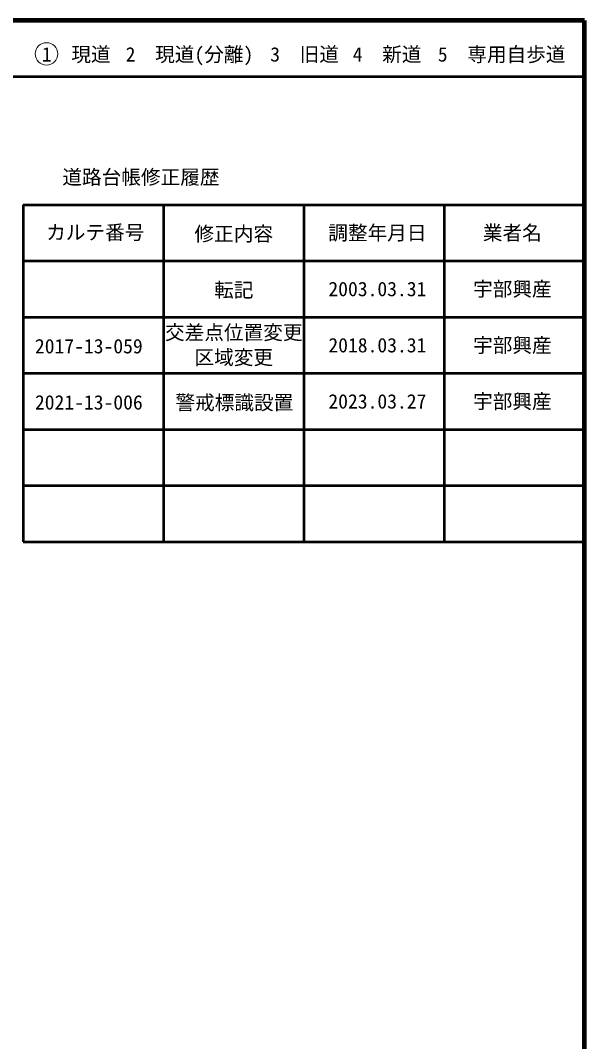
# Model space of a CAD drawing. Units: millimetres on the paper, enlarged 1000 times. Extents: x 40000 to 680000, y 20000 to 380000.
# Drawn here: x 579500 to 680000, y 198249 to 380000 of the extents above; entities that cross this region are included whole.
import ezdxf
from ezdxf.enums import TextEntityAlignment as Align

# ---------------------------------------------------------------- set-up
doc = ezdxf.new("R2010")
doc.units = ezdxf.units.MM
doc.header["$LTSCALE"] = 1000
for name, color, linetype, lineweight in [('M-TTL', 2, 'Continuous', 140), ('M-TTL-FRAM', 2, 'Continuous', 50), ('M-TTL-LINE', 7, 'Continuous', 50), ('M-TTL-TXT', 7, 'Continuous', 13)]:
    doc.layers.add(name, color=color, linetype=linetype, lineweight=lineweight)
doc.styles.add('ＭＳ ゴシック', font='')
doc.styles.get('ＭＳ ゴシック').set_extended_font_data('MS Gothic')

msp = doc.modelspace()

# ---------------------------------------------------------------- linework, layer by layer
at = {"layer": 'M-TTL'}
for p, q in [((680000, 380000), (40000, 380000)), ((680000, 20000), (680000, 380000))]:
    msp.add_line(p, q, dxfattribs=at)
at = {"layer": 'M-TTL-FRAM'}
for p, q in [((580000, 347197), (580000, 287197)), ((580000, 347197), (680000, 347197)), ((580000, 287197), (680000, 287197))]:
    msp.add_line(p, q, dxfattribs=at)
at = {"layer": 'M-TTL-LINE'}
for p, q in [((40000, 370000), (680000, 370000)), ((605000, 347197), (605000, 287197)), ((630000, 347197), (630000, 287197)), ((655000, 347197), (655000, 287197)), ((580000, 337197), (680000, 337197)), ((580000, 327197), (680000, 327197)), ((580000, 317197), (680000, 317197)), ((580000, 307197), (680000, 307197)), ((580000, 297197), (680000, 297197))]:
    msp.add_line(p, q, dxfattribs=at)
at = {"layer": 'M-TTL-TXT'}
msp.add_circle((584147, 374034), 2000, dxfattribs=at)

# ---------------------------------------------------------------- texts
at = {"layer": 'M-TTL-TXT', "style": 'ＭＳ ゴシック'}
for s, p in [('1\u3000現道', (589448, 373958)), ('2\u3000現道(分離)', (609619, 373958)), ('3\u3000旧道', (630121, 373958)), ('4\u3000新道', (644824, 373958)), ('5\u3000専用自歩道', (665228, 373958)), ('道路台帳修正履歴', (600968, 352113)), ('カルテ番号', (592839, 342277)), ('修正内容', (617509, 342023)), ('調整年月日', (643089, 342197)), ('業者名', (667134, 342197)), ('転記', (617509, 332023)), ('2003.03.31', (643089, 332197)), ('宇部興産', (667134, 332197)), ('交差点位置変更', (617509, 324464)), ('宇部興産', (667134, 322197)), ('2017-13-059', (591689, 322023)), ('2018.03.31', (643089, 322197)), ('区域変更', (617509, 320017)), ('2021-13-006', (591689, 312023)), ('警戒標識設置', (617615, 311991)), ('2023.03.27', (643089, 312197)), ('宇部興産', (667134, 312197))]:
    msp.add_text(s, height=2566, dxfattribs=at).set_placement(p, align=Align.MIDDLE_CENTER)

doc.saveas('drawing.dxf')
